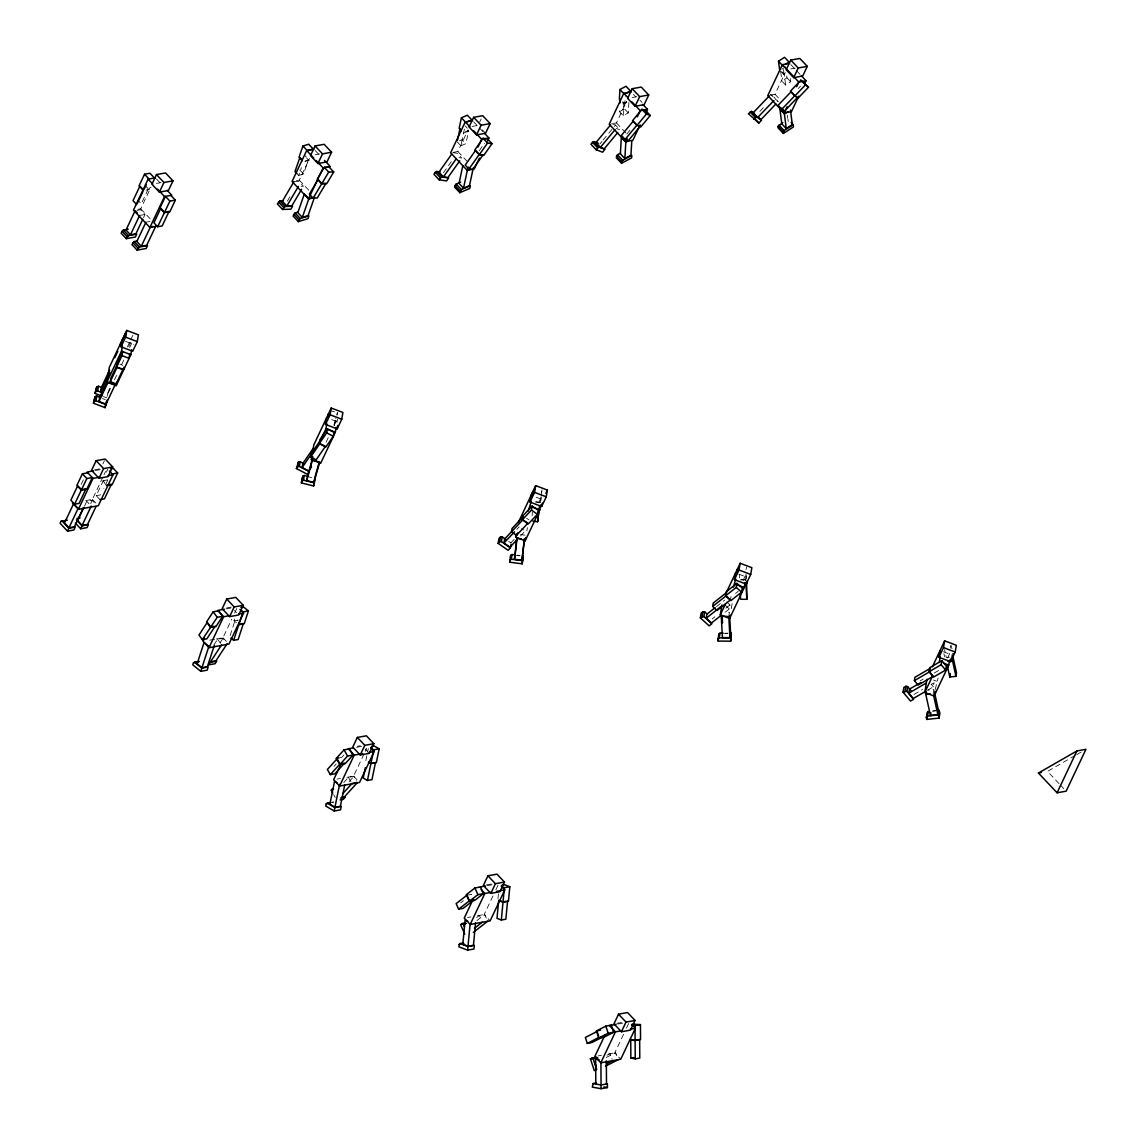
<?xml version="1.0" encoding="UTF-8"?>
<svg xmlns="http://www.w3.org/2000/svg" width="1146" height="1146" viewBox="0 0 1146 1146"><rect width="100%" height="100%" fill="white"/><g stroke="black" fill="none" stroke-linecap="round" stroke-linejoin="round"><path stroke-width="0.75" stroke-dasharray="5 3.75" d="M628.91 102.424L628.28 112.924L623.209 115.631L619.485 111.678L619.7 108.182M623.209 115.631L624.112 99.143M628.28 112.924L624.556 108.97L625.286 96.722M497.966 898.593L498.424 893.78M532.131 515.815L532.346 512.176M540.482 501.647L540.998 496.92M540.797 500.759L541.156 497.608M541.327 496.032L541.857 491.29M107.022 396.287L108.927 390.227M107.839 393.049L110.575 385.514M337.024 415.239L337.468 412.546L335.735 418.662M336.981 422.401L337.526 419.092M526.831 530.942L527.375 527.647M541.585 492.408L542.029 489.714M730.46 599.874L731.033 596.507M725.189 612.193L729.314 608.956L729.988 604.902L726.02 601.306M728.784 616.376L729.458 612.322L724.96 612.279M731.306 608.555L732.136 603.613M746.075 569.576L746.519 566.883M745.373 580.907L746.204 575.965M927.63 690.179L933.388 686.826L934.062 682.787L931.182 684.449M933.202 693.545L933.875 689.491L927.959 690.15M935.222 689.462L938.073 678.117M950.249 648.092L950.707 645.399M365.846 760.643L367.25 753.753M367.608 752.034L368.31 748.596M457.154 141.832L460.893 145.786L464.99 126.447M460.893 145.786L465.878 143.665L468.714 130.4L463.729 132.521M334.002 424.765L335.305 420.181M334.188 425.768L335.921 419.651M236.405 622.779L233.999 620.846L235.045 617.637M230.145 635.5L234.844 621.089L237.867 620.53M296.843 173.476L298.719 175.453L301.441 167.66M298.719 175.453L303.518 173.963L308.417 159.953L306.555 157.976M148.135 189.291L141.287 203.787L138.494 200.822M146.244 190.093L148.966 189.606L150.341 186.698M137.835 209.303L140.729 208.773L150.971 187.113M143.522 217.697L145.055 214.474L140.571 209.732L135.142 210.706M127.364 346.952L130.1 341.15M130.787 339.703L132.85 335.348M128.739 346.651L130.802 342.296M108.369 392.791L111.42 386.345M114.471 379.899L116.749 375.057M121.634 364.6L123.825 359.959M129.684 347.582L131.876 342.941M81.223 484.414L83.414 479.773M102.911 463.872L104.444 460.649M84.489 506.145L86.781 501.303L92.21 500.329L95.576 503.882M85.735 500.573L92.382 499.37L103.341 476.163M104.071 474.616L105.532 471.522M90.692 503.552L92.21 500.329M106.377 472.123L107.753 469.23M99.96 499.599L96.235 495.645L103.083 481.134L107.624 480.317L103.813 488.382M296.399 180.681L299.307 180.151L309.535 158.492M216.336 638.952L222.969 637.749L231.75 619.184M234.672 612.995L236.864 608.354M453.53 152.318L457.87 151.53L468.112 129.87M326.109 442.198L328.3 437.557M334.145 425.18L337.082 418.992M479.644 122.135L481.162 118.912M613.54 123.424L616.448 122.909L626.676 101.249M346.923 777.332L353.57 776.129L364.543 752.922M365.273 751.375L366.734 748.281M538.62 502.793L541.557 496.605M770.671 95.075L775.011 94.287L785.254 72.628M492.952 895.943L484.171 914.508L490.144 920.84M495.874 889.754L498.066 885.113M743.095 580.406L746.017 574.218M623.553 1034.322L614.772 1052.888L620.745 1059.219M626.475 1028.134L628.667 1023.493M947.57 658.005L949.762 653.363M287.36 201.123L290.912 195.092M213.887 644.954L217.597 639.31L223.026 638.322L225.06 641.072M220.247 642.562L223.026 638.322M443.445 172.788L451.323 161.658M479.257 150.656L484.429 143.35M599.773 144.081L602.022 141.359M603.14 140.013L607.638 134.583M608.755 133.222L615.488 125.086L619.972 129.827L616.118 128.366M626.762 134.082L629.971 130.186M343.943 754.97L341.737 757.406L339.015 757.907M334.059 766.302L336.208 763.938M343.757 782.532L348.441 777.36L353.885 776.372L356.535 780.999M349.186 781.558L353.885 776.372M516.86 529.352L519.195 526.874M514.153 539.394L510.629 543.118L508.237 541.456M520.499 535.999L525.183 531.028L521.588 528.535M759.827 111.363L763.308 107.724M798.232 88.557L800.538 86.136M716.465 606.606L724.702 600.117M735.546 593.399L738.225 591.293M712.139 618.955L714.875 616.792M725.862 608.154L729.988 604.902M460.692 902.79L463.385 900.684M476.707 917.516L479.329 915.468L481.119 919.493M476.894 920.61L484.758 914.494L487.15 919.851M781.758 69.261L785.554 66.826M780.741 71.195L784.093 74.748L786.514 73.186M790.267 78.63L790.668 81.767L785.612 85.033L781.887 81.08L786.944 77.813L786.342 73.1M332.584 802.63L333.658 801.985L330.478 802.558M920.209 680.824L923.232 679.062M934.234 673.031L941.783 668.648M913.935 694.476L922.559 689.462M1075.177 755.486L1047.487 771.401L1059.148 783.764M1076.71 754.612L1081.323 751.962M626.49 102.023L623.954 103.384L622.077 101.407M626.862 102.424L623.811 104.057L621.576 101.679M619.485 111.678L624.556 108.97M607.108 1055.251L610.245 1053.647L612.122 1059.319M606.277 1057.472L615.674 1052.673L617.092 1056.927M463.614 133.122L469.588 130.587M459.646 140.772L462.139 139.712L465.878 143.665M305.208 160.941L308.417 159.953M304.951 161.529L309.262 160.196L304.793 155.455M156.443 183.432L160.97 182.615M315.021 154.796L319.548 153.979M472.08 126.447L476.607 125.63M632.148 97.553L636.689 96.737M790.726 68.932L795.252 68.115M139.611 215.462L145.055 214.474M147.318 221.937L150.04 221.45M94.588 469.788L100.633 468.7M95.376 470.533L100.361 469.631M107.695 479.845L102.266 480.833L104.501 483.197M96.235 495.645L100.762 494.828M226.693 607.896L231.234 607.079M225.977 608.913L230.962 608.01M233.999 620.846L238.067 620.101M209.689 640.156L214.674 639.253M357.294 746.275L360.317 745.731M356.578 747.292L361.549 746.39M336.967 779.122L340.29 778.535M486.391 884.927L492.422 883.838M487.165 885.672L492.15 884.769M466.966 895.184L471.507 894.367L473.37 898.55M467.568 917.502L470.877 916.915M477.524 915.711L484.758 914.494M616.978 1023.306L621.519 1022.49M617.766 1024.051L622.751 1023.149M598.155 1055.881L601.478 1055.294M608.125 1054.091L615.674 1052.673M949.275 657.188L946.31 657.518L944.576 649.61M932.844 710.892L936.01 710.534M932.586 711.251L935.551 710.921M293.92 181.684L298.92 181.512L303.404 186.268L298.404 186.426M741.19 579.59L745.702 579.632M740.259 579.919L746.533 579.976M724.859 633.208L728.082 633.237M724.601 633.537L727.61 633.566M536.127 501.762L540.625 502.335M535.268 501.991L539.952 502.593M520.485 534.595L524.983 535.168M516.889 555.122L520.098 555.524M516.631 555.423L519.639 555.81M452.756 152.647L457.225 153.306L461.709 158.048L457.24 157.389M330.148 410.712L334.546 411.815M308.761 476.908L311.683 477.638M611.635 123.625L615.488 125.086M125.516 341.35L133.853 344.531M331.652 419.594L338.328 422.129M536.127 497.206L541.127 499.112M738.926 574.189L745.602 576.71M943.402 651.788L951.753 654.953M119.986 364.242L122.794 365.316M933.489 680.036L936.597 681.211M103.427 396.588L106.764 397.863M102.438 398.536L105.246 399.596M526.587 518.236L528.979 519.897M508.623 541.342L511.188 543.132M772.662 96.106L770.556 94.602L778.191 101.593L773.722 96.851M725.346 605.36L729.314 608.956M790.812 64.591L795.51 69.562M796.671 70.794L800.195 74.533M782.36 72.055L784.222 74.032L785.612 85.033M786.944 77.813L790.668 81.767M775.011 94.287L780.884 100.49M639.883 100.132L642.018 102.381M633.409 94.459L635.758 96.937M616.448 122.909L627.005 134.096M482.38 129.885L484.514 132.134M473.67 121.834L478.369 126.805M479.529 128.051L483.053 131.776M465.118 125.845L467.353 128.209M1060.322 784.996L1063.817 788.706M457.87 151.53L469.602 163.95M315.107 150.455L319.791 155.426M299.794 170.009L303.518 173.963M299.307 180.151L308.689 190.093M156.529 179.077L160.053 182.801M145.614 186.039L148.966 189.606M140.729 208.773L150.112 218.714M234.429 610.474L236.563 612.738M365.03 748.854L368.224 752.234M103.083 481.134L104.959 483.111M92.382 499.37L98.341 505.701M222.969 637.749L228.942 644.081M353.57 776.129L359.543 782.46M86.781 501.303L89.016 503.681M931.139 684.162L933.388 686.826M217.597 639.31L220.634 643.436M348.441 777.36L351.106 781.973M333.615 794.608L335.305 797.544M951.28 645.628L951.982 648.794M943.903 653.664L944.591 656.816M783.434 69.476L784.093 74.748M787.975 119.184L788.247 121.39M787.23 115.015L787.631 118.282M780.698 71.654L781.887 81.08M746.017 574.117L746.361 580.506M739.428 574.791L739.6 577.971"/><path stroke-width="1.5" d="M619.341 99.301L619.929 89.503L626.003 86.251L630.486 90.992L625.931 93.442M620.502 153.12L617.465 154.739L616.304 157.733L621.519 163.276L631.661 157.847L631.804 155.398L622.679 160.282L621.519 163.276M620.015 102.925L620.215 99.43M624.842 158.52L625.831 142.19L621.347 137.448L620.373 153.779L624.842 158.52L630.93 155.269L631.804 140.571M459.188 944.433L458.959 946.84L467.64 950.134L473.986 948.988L474.329 945.378L467.983 946.524L460.176 943.559L459.188 944.433L463.944 943.573M467.64 950.134L467.983 946.524M467.683 921.183L465.075 920.195L462.798 944.304L467.998 946.281L470.118 923.891M475.547 922.917L473.441 945.292L467.998 946.281M498.539 901.931L496.992 918.361L501.332 920.009L505.859 919.192L507.563 901.114M501.332 920.009L504.383 887.72L509.827 886.732L508.452 901.2L503.022 902.174L499.112 900.699M509.684 562.213L509.913 560.122L511.274 559.219L522.519 560.666L523.321 555.939L522.175 563.818L509.684 562.213L510.701 555.395L512.076 554.506L515.285 554.908M510.471 557.5L510.701 555.395M524.582 538.663L521.96 560.251L514.454 559.291L516.803 538.248L521.301 538.835M515.328 553.489L517.09 537.703M521.96 560.251L524.295 539.207M522.175 563.818L522.519 560.666M532.933 521.144L537.617 521.745L538.792 511.231M539.551 506.102L537.617 521.745M107.294 400.026L105.131 407.647L93.442 403.206L95.147 396.545L96.78 396.029L99.774 397.175M101.765 395.957L95.075 393.422L96.78 386.761L98.413 386.245L102.925 387.95M93.442 403.206L95.147 396.545M95.075 393.422L96.78 386.761M94.359 401.272L95.978 400.756L96.78 396.029M95.992 391.488L97.625 390.972L98.413 386.245M98.957 401.515L108.096 382.191L115.116 384.841L105.976 404.18L98.957 401.515L99.63 397.476L121.505 351.134L122.336 346.192M105.131 407.647L105.647 404.495M105.976 404.18L106.42 401.487M110.288 381.618L117.15 367.121L122.994 369.341L116.133 383.838L110.288 381.618L110.861 378.252L117.709 363.74M116.505 367.236L117.178 363.182L122.665 351.578L121.992 355.632L116.505 367.236L123.51 369.9L123.969 367.193M131.675 349.745L130.845 354.687L116.219 385.629L106.879 382.076L109.357 367.236L126.748 330.42L138.422 334.861L137.291 341.608L132.721 351.278L121.046 346.837L122.164 340.09M116.219 385.629L116.777 382.334M125.158 336.738L125.831 332.684L120.344 344.287M121.046 346.837L125.616 337.168L126.748 330.42M129.684 354.243L128.997 358.297L121.992 355.632M296.399 468.556L297.631 466.751L299.35 466.436L309.191 471.593L307.343 474.286L296.399 468.556L298.433 462.039L300.137 461.709L304.349 463.929M297.631 466.751L298.433 462.039M299.35 466.436L300.137 461.709M311.54 466.837L308.689 470.977L302.129 467.539L302.816 463.485L313.216 448.33M315.293 478.183L313.632 485.976L301.412 482.924L302.788 476.163L304.306 475.447L307.443 476.235M301.412 482.924L302.788 476.163M302 480.89L303.504 480.174L304.306 475.447M306.612 480.589L312.414 460.205L319.734 462.039L313.947 482.423L306.612 480.589L312.127 459.56M321.281 444.261L325.378 446.41L316.153 459.847L310.681 456.982L311.254 453.615L320.479 440.179M336.15 427.343L335.32 432.3L320.694 463.242L311.354 459.689L311.898 456.395M312.457 453.085L313.832 444.849L331.208 408.033L342.898 412.46L341.766 419.207L337.196 428.876L325.507 424.45L326.639 417.703M319.304 443.602L319.992 439.548L327.369 428.805L333.93 432.243L333.257 436.297L325.865 447.04L319.304 443.602L326.696 432.844L327.369 428.805M313.947 482.423L314.391 479.716M313.632 485.976L314.419 481.248M318.66 444.218L325.98 428.747L326.796 423.805M327.914 417.201L328.458 413.907M325.507 424.45L330.091 414.78L331.208 408.033M337.196 428.876L337.769 425.51M510.93 544.708L510.4 547.86L508.108 550.281L498.138 543.347L498.925 538.62L500.458 537.016L502.22 536.901L506.059 539.565M498.138 543.347L499.67 541.729L500.458 537.016M510.4 547.86L501.418 541.614L502.22 536.901M516.989 539.723L509.956 547.172L503.968 543.018L504.655 538.964L522.877 519.797L527.862 523.264L516.431 535.368L511.445 531.902L512.018 528.535L523.436 516.416M511.274 559.219L512.076 554.506M540.625 504.956L539.795 509.898L525.169 540.84L515.829 537.302L516.373 533.993M514.454 559.291L515.141 555.237M522.318 519.783L522.991 515.743L532.131 506.059L538.119 510.214L537.431 514.253L528.306 523.937L522.318 519.783L531.458 510.099L532.131 506.059M529.982 502.048L531.114 495.301L535.683 485.632L547.373 490.073L546.241 496.82L541.671 506.489L529.982 502.048L534.552 492.379L535.683 485.632M528.249 511.001L531.271 501.404M532.102 496.462L532.933 491.505L518.307 522.447M525.169 540.84L525.728 537.546M534.093 491.462L534.537 488.755M541.671 506.489L542.244 503.108M700.349 617.866L703.902 616.562L711.838 623.753L709.159 625.859L700.349 617.866L701.137 613.153L702.928 611.735L704.69 611.835L707.34 614.227M702.126 616.462L702.928 611.735M703.902 616.562L704.69 611.835M721.063 615.445L711.451 623.009L706.165 618.224L706.838 614.17L715.09 607.681M712.669 606.435L726.063 595.891L730.46 599.874L717.067 610.431L712.669 606.435L713.227 603.054L726.621 592.511M745.101 582.569L744.27 587.511L729.644 618.453L720.29 614.901L721.951 605.002M730.69 641.187L731.306 633.265L730.69 641.187L718.155 641.072L718.829 634.211L720.017 633.165L723.241 633.194M725.561 595.82L726.235 591.78L736.95 583.343L742.236 588.127L741.562 592.181L730.847 600.619L725.561 595.82L736.276 587.397L736.95 583.343M718.155 641.072L718.829 634.211M718.041 638.938L719.23 637.892L720.017 633.165M726.435 592.324L740.158 563.245L751.848 567.685L750.716 574.433L746.146 584.102L734.457 579.661L735.589 572.914M733.454 587.053L735.746 579.017M736.849 572.413L737.408 569.118M729.644 618.453L730.203 615.158M734.457 579.661L739.027 569.992L740.158 563.245M727.28 616.362L721.264 616.304L722.424 637.577L729.945 637.649L730.618 633.595L729.658 615.875M746.533 583.686L746.991 580.993M740.273 593.929L740.56 599.243L746.834 599.301L746.619 581.753M903.062 692.184L906.83 691.31L913.563 699.318L910.554 701.066L903.062 692.184L903.85 687.457L905.87 686.282L907.618 686.597L910.984 690.594M905.068 691.009L905.87 686.282M906.83 691.31L907.618 686.597M924.75 691.84L913.247 698.53L908.764 693.201L909.437 689.147L920.94 682.472M914.393 680.624L914.952 677.257L930.065 668.476L929.492 671.857L933.245 676.298L918.132 685.079L914.393 680.624L929.492 671.857M949.576 660.168L948.745 665.124L934.119 696.066L924.765 692.513L926.985 679.32M929.062 671.757L929.735 667.703L941.826 660.683L946.31 666.012L945.636 670.066L933.56 677.085L929.062 671.757L941.138 664.737L941.826 660.683M934.592 692.743L938.502 710.592L937.829 714.646L930.437 715.462L925.796 694.361L926.255 691.654M926.756 719.43L926.297 717.324L928.088 711.408L926.756 719.43L939.09 718.069L939.878 713.356L939.176 710.191L938.388 714.903L939.09 718.069M932.371 666.843L944.633 640.858L956.323 645.284L955.191 652.031L950.621 661.7L938.932 657.274L940.064 650.527M930.437 715.462L930.881 712.755M939.391 661.571L940.221 656.629M934.119 696.066L934.95 691.11M938.932 657.274L943.502 647.605L944.633 640.858M950.621 661.7L951.18 658.334M953.042 657.102L956.509 672.931L955.95 676.312L949.776 676.985L950.349 673.619M948.602 661.242L953.028 660.755L953.014 653.535M326.238 803.776L325.765 806.068L334.202 811.01L340.548 809.864L341.25 806.426L334.904 807.572L327.312 803.131L326.238 803.776L329.403 803.203M334.202 811.01L334.904 807.572M337.082 782.804L334.546 781.328L329.876 804.277L334.933 807.242L339.603 784.294M344.717 784.953L340.376 806.254L334.933 807.242M365.33 767.691L363.225 778.019L367.436 780.483L371.963 779.667L375.473 762.462M367.436 780.483L373.711 749.828L379.154 748.854L376.346 762.62L370.917 763.608L368.382 762.119M467.382 121.877L471.865 119.972L467.382 115.23L461.408 117.766L459.131 128.381L461.365 130.759M457.512 140.17L460.004 128.567M460.649 182.157L456.165 184.062L454.604 187.142L459.833 192.671L469.803 188.431L470.361 185.781L461.394 189.591L459.833 192.671M462.826 165.712L459.03 183.403L463.514 188.145L469.488 185.595L473.284 167.918M463.514 188.145L467.31 170.453L470.29 169.193M314.62 478.369L318.975 463.084M193.488 662.717L192.786 664.852L200.808 671.341L207.154 670.195L208.2 666.986L201.854 668.132L194.634 662.302L193.488 662.717L198.244 661.858M200.808 671.341L201.854 668.132M201.911 667.731L208.887 646.373L204.074 642.491L197.098 663.835L201.911 667.731L207.354 666.743L214.316 645.399M230.948 638.179L233.626 640.342L242.995 611.921L248.424 610.933L244.241 623.753L238.812 624.728M302.945 146.015L307.429 150.756L313.187 148.98L308.704 144.238L302.945 146.015L299.02 157.231L302.386 160.784M297.946 212.11L295.052 212.998L293.118 216.093L298.347 221.636L307.945 218.671L308.933 215.863L300.281 218.528L298.347 221.636M308.847 198.702L304.363 193.961L297.831 212.655L302.315 217.396L308.847 198.702L311.726 197.814M314.606 196.926L308.073 215.62L302.315 217.396M154.452 178.002L149.968 173.261L144.539 174.235L139.053 185.838L143.537 190.58M128.252 229.186L123.353 230.06L121.075 233.125L126.304 238.669L135.371 237.021L136.732 234.128L128.581 235.603L126.304 238.669M155.355 177.831L148.106 179.148L133.48 210.09L149.897 227.481L157.145 226.177M137.52 203L142.849 191.726M144.21 189.133L146.273 184.778M156.486 174.579L151.917 184.248L159.38 192.156L168.433 190.508L173.003 180.853L165.54 172.946L156.486 174.579L163.95 182.486L173.003 180.853M137.377 213.084L135.142 210.706L126.003 230.045L130.472 234.801L139.611 215.462M142.763 219.316L135.916 233.813L130.472 234.801M137.434 240.947L134.182 241.534L131.905 244.599L137.119 250.129L146.187 248.496L147.562 245.588L139.397 247.063L137.119 250.129M159.38 192.156L163.95 182.486M145.957 222.181L136.818 241.52L141.287 246.261L146.731 245.273L155.87 225.948M149.897 227.481L164.523 196.539L171.771 195.235L167.087 190.265M141.287 246.261L150.441 226.922L153.149 226.435M157.647 226.75L162.188 225.934L169.035 211.437L164.508 212.254L160.769 208.3L153.922 222.797L157.647 226.75L169.909 201.123L175.352 200.149L170.869 195.393M175.352 200.149L169.866 211.738L164.422 212.726L159.953 207.985L165.439 196.381L169.909 201.123M114.786 357.738L117.823 351.292M109.658 369.957L101.278 387.692L100.604 391.731L109.744 372.407M87.812 472.825L82.383 473.799L76.897 485.403L81.366 490.144L86.81 489.17L92.296 477.567L86.852 478.555L74.59 504.183L70.866 500.229L77.713 485.718L81.452 489.671L85.979 488.855L79.117 503.366L74.59 504.183M67.313 520.155L60.982 521.301L60.065 523.235L67.528 531.142L73.874 529.996L75.235 527.088L68.903 528.234L67.528 531.142M96.135 460.678L91.565 470.347L99.029 478.254L108.096 476.607L112.666 466.938L105.203 459.03L96.135 460.678L103.598 468.585L112.666 466.938M68.975 527.762L78.114 508.423L73.645 503.681L64.505 523.02L68.975 527.762L74.418 526.788L83.558 507.449M72.442 502.965L78.415 509.297L93.041 478.355L99.688 477.151M83.73 507.75L77.642 520.642L82.111 525.398L87.554 524.41L95.935 506.69M99.029 478.254L103.598 468.585M82.111 525.398L91.25 506.059M80.664 528.764L82.039 525.871L88.385 524.725L87.01 527.618L80.664 528.764L75.335 523.12M109.386 470.963L112.967 474.759L98.341 505.701L78.415 509.297M110.46 468.728L113.182 468.241L117.666 472.983L112.179 484.586L106.736 485.575M313.932 149.209L306.684 150.527L292.058 181.469L308.475 198.86L314.276 197.814M315.05 145.957L310.48 155.627L317.943 163.534L327.011 161.887L331.581 152.217L324.117 144.31L315.05 145.957L322.513 153.865L331.581 152.217M317.943 163.534L322.513 153.865M308.475 198.86L323.1 167.918L330.349 166.614L324.49 160.397M204.504 638.25L203.043 641.345L209.016 647.676L228.942 644.081L243.568 613.139L239.987 609.343M226.736 599.043L222.166 608.712L229.63 616.62L238.697 614.987L243.267 605.317L235.804 597.41L226.736 599.043L234.199 606.95L243.267 605.317M209.016 647.676L223.642 616.734L230.274 615.531M229.63 616.62L234.199 606.95M472.496 120.588L465.247 121.906L450.622 152.833L467.31 170.453M311.354 459.689L312.815 456.595M473.627 117.322L469.058 126.991L476.521 134.899L485.575 133.265L490.144 123.596L482.681 115.689L473.627 117.322L481.091 125.229L490.144 123.596M476.521 134.899L481.091 125.229M468.499 167.144L467.038 170.238L474.286 168.92L479.415 158.091M478.011 147.032L481.664 139.296L488.912 137.993L484.228 133.022M487.451 141.087L488.912 137.993M631.074 91.967L623.825 93.27L609.199 124.212L625.616 141.617L632.864 140.299L640.17 124.828M632.191 88.7L627.621 98.37L635.085 106.277L644.152 104.644L648.722 94.975L641.259 87.067L632.191 88.7L639.654 96.608L648.722 94.975M635.085 106.277L639.654 96.608M625.616 141.617L627.077 138.523M637.319 116.863L640.242 110.675L647.49 109.357L642.791 104.386M646.029 112.451L647.49 109.357M340.219 765.8L333.644 779.724L339.603 786.056L359.543 782.46L374.169 751.518L370.588 747.722M357.337 737.422L352.767 747.092L360.231 754.999L369.284 753.366L373.854 743.697L366.391 735.789L357.337 737.422L364.8 745.33L373.854 743.697M339.603 786.056L354.229 755.114L362.537 753.61M360.231 754.999L364.8 745.33M515.829 537.302L518.021 532.661M545.854 493.296L547.373 490.073M789.637 63.345L782.389 64.649L767.763 95.591L784.179 112.981L791.428 111.678L798.748 96.207M790.769 60.079L786.199 69.748L793.662 77.656L802.716 76.023L807.285 66.353L799.822 58.446L790.769 60.079L798.232 67.986L807.285 66.353M793.662 77.656L798.232 67.986M784.179 112.981L787.116 106.807M796.613 86.695L798.805 82.054L806.053 80.736L801.369 75.765M804.592 83.83L806.053 80.736M473.012 899.538L464.245 918.104L470.204 924.435L490.144 920.84L504.77 889.898L501.189 886.102M487.938 875.802L483.368 885.471L490.832 893.379L499.885 891.746L504.455 882.076L496.992 874.169L487.938 875.802L495.401 883.709L504.455 882.076M470.204 924.435L484.83 893.493L491.476 892.29M490.832 893.379L495.401 883.709M720.29 614.901L725.418 604.071M605.074 1034.824L594.831 1056.483L600.805 1062.815L620.745 1059.219L635.371 1028.277L631.79 1024.481M618.539 1014.181L613.97 1023.851L621.433 1031.758L630.486 1030.125L635.056 1020.456L627.593 1012.548L618.539 1014.181L626.003 1022.089L635.056 1020.456M600.805 1062.815L615.431 1031.873L620.416 1030.97M621.433 1031.758L626.003 1022.089M924.765 692.513L932.085 677.042M1057.085 792.803L1076.882 750.945L1085.935 749.312L1066.152 791.17L1057.085 792.803L1038.434 773.034L1076.882 750.945M282.89 200.865L279.896 200.965L277.318 203.931L282.546 209.46L290.883 209.188L292.617 206.251L285.11 206.495L282.546 209.46M293.92 181.684L282.346 201.281L286.829 206.036L291.829 205.865L301.627 189.276M286.829 206.036L298.404 186.426M324.218 167.345L317.27 179.105L321.754 183.847L326.753 183.689L333.701 171.929L329.217 167.187L324.218 167.345L328.701 172.086L333.701 171.929M313.116 198.143L317.284 198.014L325.965 183.303L321.797 183.446L318.072 179.492L309.391 194.19L313.116 198.143L328.701 172.086M213.185 611.806L206.509 621.977L210.563 627.478L215.992 626.49L222.682 616.333L218.628 610.818L213.185 611.806L217.239 617.307L222.682 616.333M213.7 626.389L210.678 626.934L207.297 622.35L198.96 635.056L202.326 639.654L217.239 617.307M215.204 626.117L206.867 638.823L202.326 639.654M221.636 644.811L210.52 661.758L215.949 660.784L227.08 643.837M791.112 122.507L793.204 124.728L793.476 126.919L783.363 133.437L778.148 127.894L777.962 126.432L782.775 122.536M783.363 133.437L784.108 130.587L793.204 124.728M302.129 467.539L313.488 450.994M310.681 456.982L319.906 443.545M435.308 172.33L433.933 174.278L439.162 179.822L446.611 180.91L448.673 177.988L441.969 177L436.741 171.47L435.308 172.33L440.537 177.874L441.969 177M451.782 154.037L438.975 172.144L443.459 176.885L447.928 177.544L459.747 160.827M439.162 179.822L440.537 177.874M443.459 176.885L456.251 158.778M483.053 138.308L474.788 150.011L479.272 154.753L483.741 155.412L492.006 143.708L487.523 138.967L483.053 138.308L487.537 143.064L492.006 143.708M468.929 169.035L479.272 154.409L482.996 154.954L472.653 169.579L468.929 169.035L465.204 165.081L475.533 150.455L479.272 154.409M479.272 154.753L487.537 143.064M593.17 1083.557L592.31 1087.124L601.063 1088.7L607.409 1087.554L607.38 1083.844L601.048 1084.99L593.17 1083.557L596.335 1082.984M592.511 142.319L590.935 144.224L596.164 149.754L602.581 152.189L604.945 149.338L599.172 147.146L593.943 141.617L592.511 142.319L597.739 147.848L599.172 147.146M610.517 124.971L595.92 142.62L600.404 147.361L604.243 148.822L617.723 132.535M596.164 149.754L597.739 147.848M600.404 147.361L615.001 129.727M641.932 109.285L632.506 120.688L636.975 125.43L640.829 126.891L650.269 115.488L645.785 110.747L641.932 109.285L646.416 114.027L650.269 115.488M625.143 139.397L636.932 125.158L633.194 121.204L621.404 135.443L625.143 139.397L628.352 140.614L640.141 126.375M636.975 125.43L646.416 114.027M926.297 717.324L927.3 716.135L938.388 714.903M336.294 758.394L344.044 749.856L349.473 748.868L353.025 755.028L345.29 763.565L339.846 764.554L336.294 758.394L339.015 757.907M330.334 774.624L340.004 763.952L344.531 763.136L334.861 773.808L330.334 774.624L327.369 769.496L337.053 758.824L340.004 763.952M339.846 764.554L347.582 756.016L353.025 755.028M342.611 793.863L351.994 783.52L357.423 782.532L344.531 796.771L341.809 797.258M503.968 543.018L514.511 531.83M753.882 113.096L751.518 111.406L748.381 113.755L758.867 123.023L761.474 120.316L758.337 116.992M769.396 95.82L753.208 112.738L757.678 117.479L773.879 100.562M753.61 119.299L756.732 116.949L761.474 120.316M760.844 119.728L775.885 104.014M800.853 80.277L790.439 91.15L794.923 95.892L798.074 98.141L808.489 87.254L800.853 80.277L808.489 87.254M781.787 109.285L794.808 95.691L797.444 97.553L784.423 111.162L781.787 109.285L778.062 105.332L791.084 91.737L794.808 95.691M794.923 95.892L805.337 85.019M706.165 618.224L721.278 606.32M485.503 885.973L474.931 887.964L466.279 894.711L469.244 901.401L474.688 900.412L483.34 893.679L480.36 886.99M469.459 900.756L466.966 895.184L456.151 903.607L458.629 909.179L469.459 900.756L472.467 900.212M469.244 901.401L477.896 894.654L483.34 893.679M473.986 899.939L463.17 908.363L458.629 909.179M465.161 922.874L460.549 924.564L464.803 934.133M474.43 928.289L482.308 922.158M473.312 932.414L487.738 921.183M779.624 70.006L778.506 61.211L784.566 57.3L789.05 62.042L785.411 64.391M790.468 109.987L792.316 124.656L786.256 128.553L784.408 113.898L788.047 111.549M908.764 693.201L926.011 683.174M625.831 142.19L628.868 140.557M596.436 1030.956L605.833 1026.143L611.276 1025.154L613.626 1032.26L604.229 1037.073L598.785 1038.047L596.436 1030.956L600.518 1030.211M598.556 1035.898L597.095 1031.457L585.348 1037.474L587.296 1043.39L599.043 1037.374M598.785 1038.047L608.182 1033.234L613.626 1032.26M591.981 1058.002L593.155 1058.789L596.665 1069.433L594.316 1070.636L590.405 1058.804L596.737 1057.156M606.32 1063.946L612.58 1060.752M605.489 1066.181L618.023 1059.764M93.714 470.834L87.067 472.037L93.041 478.355M112.222 473.971L117.666 472.983M107.982 475.662L112.967 474.759M106.822 485.087L111.348 484.271L104.501 498.782L99.96 499.599M76.911 518.465L80.077 517.892M224.315 609.214L217.668 610.417L223.642 616.734M240.889 607.538L243.611 607.051L248.424 610.933M238.583 614.041L243.568 613.139M238.855 624.326L243.396 623.51L238.153 639.525L233.626 640.342M194.634 662.302L199.39 661.443M353.255 747.894L348.269 748.782L354.229 755.114M371.376 746.375L374.097 745.888L379.154 748.854M369.184 752.421L374.169 751.518M370.946 763.279L373.968 762.735M340.52 798.06L345.275 797.201L343.342 799.335L340.161 799.908M327.312 803.131L330.478 802.558M1038.434 773.034L1041.442 772.49M501.905 885.256L504.612 884.769L509.827 886.732M496.462 891.402L504.77 889.898M506.059 901.386L503.037 901.931L498.696 900.283M461.996 923.447L466.379 923.418M462.139 924.278L465.305 923.705M460.176 943.559L463.342 942.986M616.104 1024.352L609.457 1025.541L615.431 1031.873M632.477 1024.152L640.442 1024.61L640.542 1039.479L635.099 1040.453L629.856 1039.508M631.503 1024.954L635.013 1025.584L640.442 1024.61M630.386 1029.18L635.371 1028.277M600.561 1037.101L603.57 1036.557L591.823 1042.573L587.296 1043.39M590.405 1058.804L596.751 1057.672M593.155 1058.789L597.911 1057.93M630.859 1058.087L635.242 1058.875L639.769 1058.059L639.654 1039.479L635.113 1040.296L630.744 1039.508L630.859 1058.087L633.881 1057.543M60.982 521.301L62.185 521.129L68.903 528.234M947.857 660.998L950.936 660.655M925.796 694.361L930.237 693.874M499.67 541.729L501.418 541.614M719.23 637.892L730.518 637.993M436.741 171.47L440.093 171.957M599.157 1059.721L595.648 1059.09L595.805 1083.872M603.913 1086.924L607.409 1087.554M303.504 480.174L314.491 482.91M333.615 789.107L332.369 788.792L331.079 790.21L332.77 793.147M593.943 141.617L598.269 143.264M125.616 337.168L137.291 341.608M330.091 414.78L341.766 419.207M534.552 492.379L546.241 496.82M739.027 569.992L750.716 574.433M943.502 647.605L955.191 652.031M121.505 351.134L130.845 354.687M325.98 428.747L335.32 432.3M530.455 506.36L539.795 509.898M734.915 583.959L744.27 587.511M944.075 663.348L948.745 665.124M97.625 390.972L102.123 392.677M95.978 400.756L106.492 404.739M501.79 886.732L504.383 887.72M326.696 432.844L333.257 436.297M371.189 748.352L373.711 749.828M531.458 510.099L537.431 514.253M240.588 609.973L242.995 611.921M736.276 587.397L741.562 592.181M782.389 64.649L798.805 82.054M778.506 61.211L782.99 65.952M781.629 108.197L784.423 111.162M784.408 113.898L779.925 109.142L781.773 123.811L786.256 128.553M778.879 125.043L784.108 130.587M777.962 126.432L783.176 131.962M751.518 111.406L756.732 116.949M750.114 111.95L755.343 117.479M755.73 119.714L758.867 123.023M623.825 93.27L628.509 98.241M632.033 101.98L640.242 110.675M619.929 89.503L624.398 94.244M617.465 154.739L622.679 160.282M616.39 156.1L621.619 161.643M461.408 117.766L465.878 122.522M465.247 121.906L469.946 126.862M473.456 130.601L481.664 139.296M456.165 184.062L461.394 189.591M454.976 185.366L460.205 190.909M306.684 150.527L313.718 157.976M316.067 160.469L323.1 167.918M301.742 159.452L299.88 157.475L294.98 171.499L296.843 173.476M295.052 212.998L300.281 218.528M293.777 214.23L298.991 219.76M279.896 200.965L285.11 206.495M278.478 201.968L283.707 207.498M144.539 174.235L149.009 178.977M148.106 179.148L152.805 184.119M157.489 189.09L164.523 196.539M142.677 189.119L139.884 186.153L133.022 200.665L136.761 204.604M123.353 230.06L128.581 235.603M134.182 241.534L139.397 247.063M121.992 231.191L127.22 236.735M132.821 242.666L138.036 248.195M481.248 889.697L484.83 893.493M82.383 473.799L86.852 478.555M76.438 519.94L82.039 525.871M941.138 664.737L945.636 670.066M344.044 749.856L347.582 756.016M474.931 887.964L477.896 894.654M463.213 923.991L464.488 926.87M605.833 1026.143L608.182 1033.234M594.588 1061.669L595.992 1065.923M951.997 655.999L953.028 660.755M952.469 660.483L955.95 676.312M947.355 665.912L949.776 676.985M933.56 695.164L937.829 714.646M927.085 712.597L927.544 714.717M745.96 583.343L746.834 599.301M728.784 616.376L729.945 637.649M722.238 617.579L722.524 622.894M635.013 1025.584L635.242 1058.875M606.349 1060.838L606.492 1083.844M600.919 1061.812L601.063 1088.7M210.406 662.302L208.73 664.838L215.076 663.706L216.737 661.156L210.406 662.302"/></g></svg>
